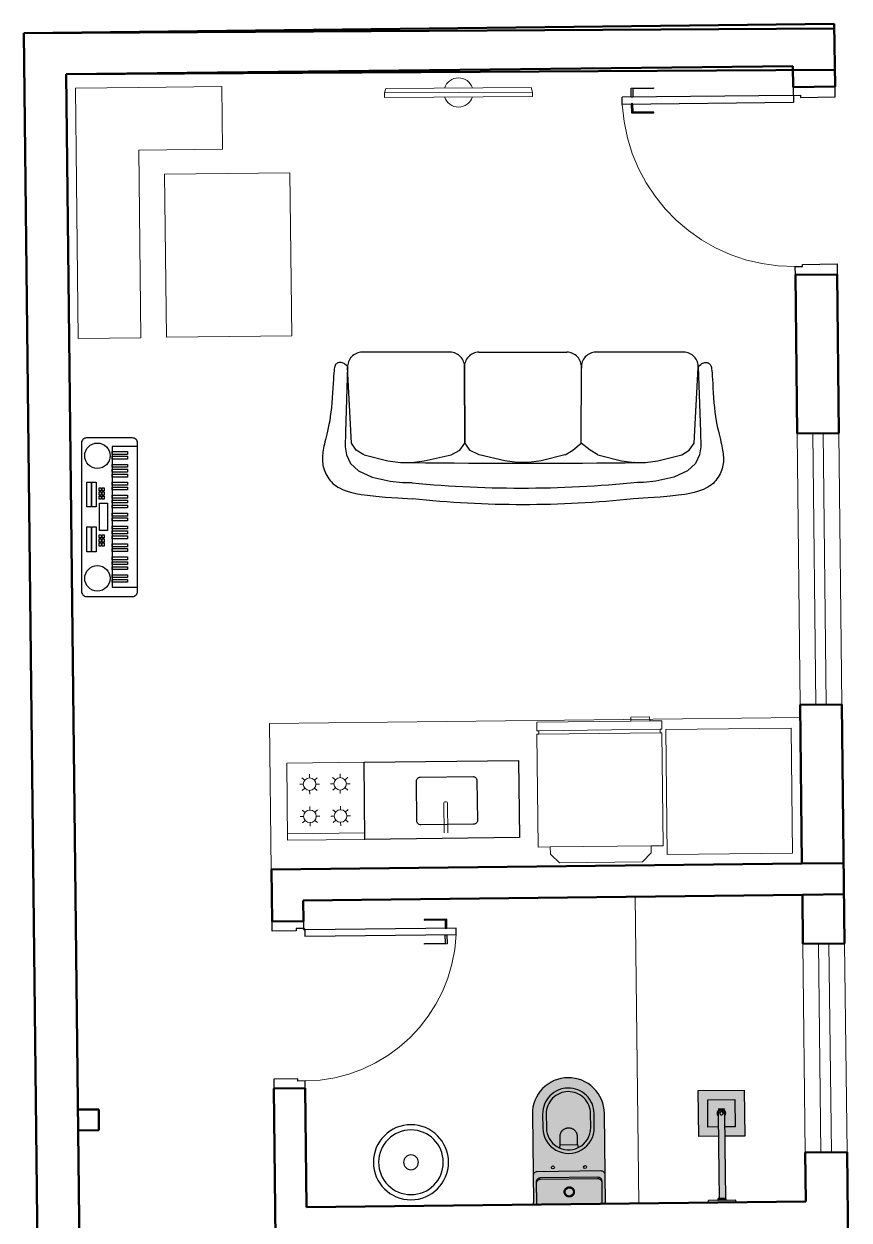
# Model space of a CAD drawing. Header units: millimetres. Extents: x -4763 to 645, y -25 to 217.
# Drawn here: x -11.1 to -7.15, y 11.14 to 16.87 of the extents above; entities that cross this region are included whole.
import ezdxf

# ---------------------------------------------------------------- set-up
doc = ezdxf.new("R2010")
doc.units = ezdxf.units.MM
doc.header["$LTSCALE"] = 0.5
for name, pattern in [('CACHE', [0.24, 0.12, -0.12]), ('CONTINU', [0]), ('DASHED', [15, 12, -3]), ('HIDDEN', [0.375, 0.25, -0.125]), ('HIDDEN2', [4.7625, 3.175, -1.5875])]:
    doc.linetypes.add(name, pattern=pattern)
for name, color, linetype, lineweight in [('A-TRACEJADO', 251, 'HIDDEN2', 18), ('AI-Hatch equip san', 255, 'Continuous', 0), ('Alvenaria-alta', 5, 'Continuous', 50), ('Alvenaria-baixa', 3, 'Continuous', 20), ('ARQ Esquadria 2', 2, 'Continuous', 20), ('ARQ Mobiliario', 34, 'Continuous', 13), ('ARQ VISTA 1', 1, 'Continuous', 15), ('Linha-projeção', 8, 'HIDDEN', 15), ('mobilia', 2, 'Continuous', 18), ('TEXTO 01', 1, 'Continuous', 18)]:
    doc.layers.add(name, color=color, linetype=linetype, lineweight=lineweight)
for name, color, linetype in [('AI-Equip san', 1, 'Continuous'), ('DETALHE', 2, 'Continuous'), ('NOITHAT', 21, 'Continuous'), ('PENA1', 1, 'Continuous'), ('PORTAS', 2, 'Continuous')]:
    doc.layers.add(name, color=color, linetype=linetype)

# ---------------------------------------------------------------- blocks, each defined once
blk = doc.blocks.new('P70')
at = {"layer": 'A-TRACEJADO'}
blk.add_arc((-0.149, -0.0328), 0.7322, 183.0662, 269.9559, dxfattribs=at)
at = {"layer": 'DETALHE', "color": 1}
for points in [[(-0.8365, -0.0415), (-0.8365, 0.0027), (-0.7284, 0.0027), (-0.7284, -0.0006), (-0.8285, -0.0006), (-0.8285, -0.0415)], [(-0.8365, -0.0724), (-0.8365, -0.1166), (-0.7284, -0.1166), (-0.7284, -0.1133), (-0.8285, -0.1133), (-0.8285, -0.0724)]]:
    blk.add_lwpolyline(points, close=True, dxfattribs=at)
at = {"layer": 'DETALHE', "color": 2}
for points in [[(-0.15, 0), (-0.15, -0.035), (-0.115, -0.035), (-0.115, -0.045), (0, -0.045), (0, 0)], [(-0.15, -0.8), (-0.15, -0.765), (-0.115, -0.765), (-0.115, -0.755), (0, -0.755), (0, -0.8)]]:
    blk.add_lwpolyline(points, close=True, dxfattribs=at)
blk.add_lwpolyline([(-0.8802, -0.0719), (-0.8802, -0.0411), (-0.1558, -0.0411), (-0.1558, -0.0719), (-0.8802, -0.0719)], dxfattribs=at)
blk.add_circle((-0.1531, -0.0379), 0.00326, dxfattribs=at)
blk = doc.blocks.new('BACIA CX ACOPLADA LINK CP230 - PLANTA')
at = {"layer": 'AI-Hatch equip san'}
h = blk.add_hatch(color=256, dxfattribs=at)
h.paths.add_polyline_path([(-0.1463, 0, 0.414214), (-0.1562, -0.0099), (-0.1562, -0.1021, 0.414214), (-0.1365, -0.1218), (0.1365, -0.1218, 0.414214), (0.1562, -0.1021), (0.1562, -0.0099, 0.414214), (0.1463, 0)], flags=17)
h.paths.add_polyline_path([(0, -0.035, -1), (0, -0.0833, -1)], flags=16)
h.paths.add_polyline_path([(0, -0.0394, -1), (0, -0.0789, -1)], flags=0)
h.paths.add_polyline_path([(-0.1725, -0.0099), (-0.1725, -0.4337, 0.414214), (0, -0.6062, 0.414214), (0.1725, -0.4337), (0.1725, 0), (0.1626, 0), (0.1562, 0), (0.1562, -0.0048, -0.135287), (0.1576, -0.0099), (0.1576, -0.108, -0.414214), (0.1378, -0.1277), (-0.1378, -0.1277, -0.414214), (-0.1576, -0.108), (-0.1576, -0.0099, -0.135287), (-0.1562, -0.0048), (-0.1562, 0), (-0.1626, 0, 0.414214)])
h.paths.add_polyline_path([(-0.0769, -0.1705, -1), (-0.0769, -0.1843, -1)], flags=16)
h.paths.add_polyline_path([(0.1232, -0.3667), (0.1232, -0.4337, -0.414214), (0, -0.5569, -0.414214), (-0.1232, -0.4337), (-0.1232, -0.3667, -1)], flags=16)
h.paths.add_polyline_path([(0.0448, -0.2707, -0.291349), (0.106, -0.3667), (0.106, -0.4337, -0.414214), (0, -0.5397, -0.414214), (-0.106, -0.4337), (-0.106, -0.3667, -0.548768)], flags=0)
h.paths.add_polyline_path([(-0.0422, -0.2859), (0.0422, -0.2859), (0.0422, -0.3273), (0.0415, -0.3329), (0.0398, -0.3386), (0.0376, -0.3432), (0.034, -0.349), (0.0287, -0.3546), (0.0236, -0.3584), (0.0182, -0.3613), (0.0131, -0.3632), (0.0062, -0.3649), (-0.0018, -0.3652), (-0.0083, -0.3645), (-0.0146, -0.3628), (-0.0218, -0.3595), (-0.0284, -0.3549), (-0.033, -0.3502), (-0.0367, -0.3451), (-0.04, -0.3382), (-0.0419, -0.3306), (-0.0422, -0.3248)], flags=0)
h.paths.add_polyline_path([(0.0769, -0.1705, -1), (0.0769, -0.1843, -1)], flags=16)
h.paths.add_polyline_path([(-0.0422, -0.2859), (-0.0422, -0.3248), (-0.042, -0.3286), (-0.0415, -0.3325), (-0.0405, -0.3363), (-0.0391, -0.34), (-0.0374, -0.3435), (-0.0364, -0.3452), (-0.0353, -0.3469), (-0.0342, -0.3485), (-0.0329, -0.3501), (-0.0316, -0.3516), (-0.0302, -0.3531), (-0.0299, -0.3533), (-0.0268, -0.356), (-0.0235, -0.3583), (-0.02, -0.3604), (-0.0162, -0.3621), (-0.0123, -0.3634), (-0.0103, -0.3639), (-0.0083, -0.3644), (-0.0062, -0.3647), (-0.0041, -0.365), (0, -0.3652), (0.0042, -0.365), (0.0083, -0.3644), (0.0123, -0.3634), (0.0143, -0.3628), (0.0162, -0.3621), (0.0181, -0.3613), (0.02, -0.3604), (0.0218, -0.3594), (0.0235, -0.3583), (0.0252, -0.3572), (0.0269, -0.3559), (0.0299, -0.3533), (0.0326, -0.3504), (0.0351, -0.3473), (0.0372, -0.3439), (0.0381, -0.3422), (0.039, -0.3404), (0.0397, -0.3385), (0.0404, -0.3367), (0.0409, -0.3348), (0.0414, -0.3329), (0.0417, -0.331), (0.042, -0.329), (0.0422, -0.3271), (0.0422, -0.3251), (0.0422, -0.3248), (0.0422, -0.2859)], flags=0)
for points in [[(-0.1365, -0.1218, -0.414214), (-0.1562, -0.1021), (-0.1562, -0.0099, -0.414214), (-0.1463, 0), (-0.1477, 0, 0.414214), (-0.1576, -0.0099), (-0.1576, -0.108, 0.414214), (-0.1378, -0.1277), (0.1378, -0.1277, 0.414214), (0.1576, -0.108), (0.1576, -0.0099, 0.414214), (0.1477, 0), (0.1463, 0, -0.414214), (0.1562, -0.0099), (0.1562, -0.1021, -0.414214), (0.1365, -0.1218)], [(-0.1232, -0.3667, -1), (0.1232, -0.3667), (0.1232, -0.4337, -0.414214), (0, -0.5569, -0.414214), (-0.1232, -0.4337)]]:
    blk.add_hatch(color=256, dxfattribs=at).paths.add_polyline_path(points)
h = blk.add_hatch(color=256, dxfattribs=at)
h.paths.add_polyline_path([(0, -0.0833, 1), (0, -0.035, 1)])
h.paths.add_polyline_path([(0, -0.0789, -1), (0, -0.0394, -1)], flags=16)
at = {"ltscale": 0.05}
blk.add_lwpolyline([(-0.1626, 0), (-0.1725, 0), (-0.1725, -0.0099)], dxfattribs=at)
for points in [[(0.1725, -0.0099, 0.414214), (0.1626, 0), (0.1725, 0), (0.1725, -0.4337, -0.414214), (0, -0.6062, -0.414214), (-0.1725, -0.4337), (-0.1725, -0.0099)], [(-0.1463, 0, 0.414214), (-0.1562, -0.0099), (-0.1562, -0.1021, 0.414214), (-0.1365, -0.1218), (0.1365, -0.1218, 0.414214), (0.1562, -0.1021), (0.1562, -0.0099, 0.414214), (0.1463, 0)], [(-0.1626, 0, 0.414214), (-0.1725, -0.0099)], [(0.1725, -0.138, -0.414214), (0.1528, -0.1577), (-0.1528, -0.1577, -0.414214), (-0.1725, -0.138)]]:
    blk.add_lwpolyline(points, format="xyb")
blk.add_lwpolyline([(-0.1626, 0), (0.1626, 0), (0.1562, 0), (0.1562, -0.0049)])
at = {"linetype": 'DASHED', "ltscale": 0.025}
blk.add_lwpolyline([(-0.1562, -0.0049), (-0.1562, 0), (-0.1626, 0)], dxfattribs=at)
at = {"ltscale": 0.497717}
blk.add_lwpolyline([(0.1477, 0, -0.414214), (0.1576, -0.0099), (0.1576, -0.108, -0.414214), (0.1378, -0.1277), (-0.1378, -0.1277, -0.414214), (-0.1576, -0.108), (-0.1576, -0.0099, -0.414214), (-0.1477, 0)], format="xyb", dxfattribs=at)
at = {"linetype": 'DASHED'}
blk.add_lwpolyline([(0, -0.035, 1), (0, -0.0833, 1)], format="xyb", close=True, dxfattribs=at)
for points in [[(0, -0.0394, 1), (0, -0.0789, 1)], [(-0.0769, -0.1705, 1), (-0.0769, -0.1843, 1)], [(0.0769, -0.1705, 1), (0.0769, -0.1843, 1)], [(0.0448, -0.2707, -0.291349), (0.106, -0.3667), (0.106, -0.4337, -0.414214), (0, -0.5397, -0.414214), (-0.106, -0.4337), (-0.106, -0.3667, -0.548768)]]:
    blk.add_lwpolyline(points, format="xyb", close=True)
at = {"ltscale": 0.339985}
blk.add_lwpolyline([(0.1232, -0.3667), (0.1232, -0.4337, -0.414214), (0, -0.5569, -0.414214), (-0.1232, -0.4337), (-0.1232, -0.3667, -1)], format="xyb", close=True, dxfattribs=at)
at = {"ltscale": 0.078146}
blk.add_lwpolyline([(-0.0422, -0.2859), (-0.0448, -0.2707)], dxfattribs=at)
at = {"ltscale": 0.197277}
blk.add_lwpolyline([(0.0422, -0.2859), (0.0422, -0.3248), (0.0422, -0.3251), (0.0422, -0.3271), (0.042, -0.329), (0.0417, -0.331), (0.0414, -0.3329), (0.0409, -0.3348), (0.0404, -0.3367), (0.0397, -0.3385), (0.039, -0.3404), (0.0381, -0.3422), (0.0372, -0.3439), (0.0351, -0.3473), (0.0326, -0.3504), (0.0299, -0.3533), (0.0269, -0.3559), (0.0252, -0.3572), (0.0235, -0.3583), (0.0218, -0.3594), (0.02, -0.3604), (0.0181, -0.3613), (0.0162, -0.3621), (0.0143, -0.3628), (0.0123, -0.3634), (0.0083, -0.3644), (0.0042, -0.365), (0, -0.3652), (-0.0041, -0.365), (-0.0062, -0.3647), (-0.0083, -0.3644), (-0.0103, -0.3639), (-0.0123, -0.3634), (-0.0162, -0.3621), (-0.02, -0.3604), (-0.0235, -0.3583), (-0.0268, -0.356), (-0.0299, -0.3533), (-0.0302, -0.3531), (-0.0316, -0.3516), (-0.0329, -0.3501), (-0.0342, -0.3485), (-0.0353, -0.3469), (-0.0364, -0.3452), (-0.0374, -0.3435), (-0.0391, -0.34), (-0.0405, -0.3363), (-0.0415, -0.3325), (-0.042, -0.3286), (-0.0422, -0.3248), (-0.0422, -0.2859)], dxfattribs=at)
at = {"ltscale": 0.214268}
blk.add_lwpolyline([(-0.0422, -0.2859), (0.0422, -0.2859)], dxfattribs=at)
at = {"ltscale": 0.078144}
blk.add_lwpolyline([(0.0422, -0.2859), (0.0448, -0.2707)], dxfattribs=at)
blk = doc.blocks.new('CHUVEIRO QUADRATTA 1992 C CT PL')
at = {"layer": 'AI-Hatch equip san'}
blk.add_hatch(color=256, dxfattribs=at).paths.add_polyline_path([(0.5378, 0.1109), (0.3176, 0.1109), (0.3176, -0.1093), (0.5378, -0.1093)])
at = {"layer": 'AI-Hatch equip san', "ltscale": 3}
blk.add_hatch(color=256, dxfattribs=at).paths.add_polyline_path([(0.01, -0.0205, -0.414214), (0.0115, -0.019), (0.0115, 0.019, -0.414214), (0.01, 0.0205)])
for p, q in [((0, 0.065), (0.01, 0.065)), ((0, 0.065), (0, -0.065)), ((0.01, 0.065), (0.01, -0.065)), ((0.0115, 0.019), (0.0115, -0.019)), ((0.0115, 0.019), (0.02, 0.019)), ((0.02, 0.019), (0.02, -0.019)), ((0.2698, 0.0158), (0.02, 0.0158)), ((0.4286, 0.0158), (0.2698, 0.0158)), ((0.4497, -0.0142), (0.4497, 0.0158)), ((0.0115, -0.019), (0.02, -0.019)), ((0.2698, -0.0142), (0.02, -0.0142)), ((0.4286, -0.0142), (0.2698, -0.0142)), ((0, -0.065), (0.01, -0.065))]:
    blk.add_line(p, q)
at = {"linetype": 'CONTINU'}
for points in [[(0.3176, -0.0142), (0.3176, -0.1093), (0.5378, -0.1093), (0.5378, 0.1109), (0.3176, 0.1109), (0.3176, 0.0158)], [(0.3626, -0.0142), (0.3626, -0.0642), (0.4928, -0.0642), (0.4928, 0.0659), (0.3626, 0.0659), (0.3626, 0.0158)]]:
    blk.add_lwpolyline(points, dxfattribs=at)
at = {"linetype": 'CACHE', "extrusion": (0, 0, -1)}
for points in [[(-0.4138, -0.0142, -0.188867), (-0.4277, -0.0196, -1), (-0.4277, 0.0212, -0.188867), (-0.4138, 0.0158, -0.188867)], [(-0.4168, -0.0142, -0.158247), (-0.4277, -0.0177, -1), (-0.4277, 0.0193, -0.158247), (-0.4168, 0.0158, -0.158247)], [(-0.4207, -0.0142, -0.108843), (-0.4277, -0.0157, -1), (-0.4277, 0.0173, -0.108843), (-0.4207, 0.0158, -0.108843)], [(-0.4268, -0.0142, -0.015104), (-0.4277, -0.0142, -1), (-0.4277, 0.0158, -0.015104), (-0.4268, 0.0158, -0.015104)]]:
    blk.add_lwpolyline(points, format="xyb", dxfattribs=at)
blk.add_lwpolyline([(-0.4277, 0.0086, -1), (-0.4277, -0.0069, -1)], format="xyb", close=True, dxfattribs=at)
for centre, start, end in [((0.0115, 0.0205), 180, 270), ((0.0115, -0.0205), 90, 180)]:
    blk.add_arc(centre, 0.0015, start, end)
at = {"layer": 'AI-Hatch equip san'}
for points in [[(0, 0.065), (0.01, 0.065), (0, -0.065), (0.01, -0.065)], [(0.0115, 0.019), (0.02, 0.019), (0.0115, -0.019), (0.02, -0.019)], [(0.02, 0.0158), (0.02, -0.0142), (0.3176, 0.0158), (0.3176, -0.0142)]]:
    blk.add_solid(points, dxfattribs=at)
blk = doc.blocks.new('DCUNP02')
for radius in [180, 155, 35.5]:
    blk.add_circle((0, -265), radius)
blk = doc.blocks.new('fogao4')
at = {"layer": 'ARQ VISTA 1'}
for p, q in [((0.1753, -0.1175), (0.1753, -0.0896)), ((0.4131, -0.1175), (0.4131, -0.0896)), ((0.1266, -0.1661), (0.0988, -0.1661)), ((0.1379, -0.135), (0.1165, -0.1172)), ((0.2341, -0.1172), (0.2127, -0.135)), ((0.2521, -0.1661), (0.224, -0.1661)), ((0.3644, -0.1661), (0.3366, -0.1661)), ((0.3757, -0.135), (0.3543, -0.1172)), ((0.4719, -0.1172), (0.4505, -0.135)), ((0.4896, -0.1661), (0.4618, -0.1661)), ((0.1379, -0.1973), (0.1165, -0.2151)), ((0.1753, -0.2427), (0.1753, -0.2148)), ((0.2341, -0.2151), (0.2127, -0.1973)), ((0.3757, -0.1973), (0.3543, -0.2151)), ((0.4131, -0.2427), (0.4131, -0.2148)), ((0.4719, -0.2151), (0.4505, -0.1973)), ((0.1379, -0.3854), (0.1165, -0.3675)), ((0.1753, -0.3678), (0.1753, -0.34)), ((0.2341, -0.3675), (0.2127, -0.3854)), ((0.3757, -0.3854), (0.3543, -0.3675)), ((0.4131, -0.3678), (0.4131, -0.34)), ((0.4719, -0.3675), (0.4505, -0.3854)), ((0.1266, -0.4165), (0.0988, -0.4165)), ((0.1379, -0.4477), (0.1165, -0.4655)), ((0.2341, -0.4655), (0.2127, -0.4477)), ((0.2521, -0.4165), (0.224, -0.4165)), ((0.3644, -0.4165), (0.3366, -0.4165)), ((0.3757, -0.4477), (0.3543, -0.4655)), ((0.4719, -0.4655), (0.4505, -0.4477)), ((0.4896, -0.4165), (0.4618, -0.4165)), ((0.6, -0.5502), (0, -0.5502)), ((0.1753, -0.493), (0.1753, -0.4652)), ((0.4131, -0.493), (0.4131, -0.4652))]:
    blk.add_line(p, q, dxfattribs=at)
blk.add_lwpolyline([(0, -0.6), (0.6, -0.6), (0.6, 0), (0, 0)], close=True, dxfattribs=at)
for centre in [(0.1753, -0.1661), (0.4131, -0.1661), (0.1753, -0.4165), (0.4131, -0.4165)]:
    blk.add_circle(centre, 0.0487, dxfattribs=at)
blk = doc.blocks.new('geladeira 70x70')
at = {"layer": 'ARQ Mobiliario'}
for p, q in [((-0.79, 0.2825), (-0.79, 0.35)), ((-0.79, 0.35), (-0.7425, 0.35)), ((-0.7425, 0.34), (-0.7425, -0.34)), ((-0.7425, 0.34), (-0.7225, 0.34)), ((-0.7225, 0.35), (-0.09, 0.35)), ((-0.7225, -0.34), (-0.7225, 0.34)), ((-0.09, 0.35), (-0.09, 0.2825)), ((-0.79, 0.2825), (-0.79, 0.1775)), ((-0.05, 0.2825), (-0.09, 0.2825)), ((-0.05, 0.2825), (0, 0.2325)), ((0, -0.2325), (0, 0.2325)), ((-0.79, -0.35), (-0.79, 0.1775)), ((0, -0.2325), (-0.05, -0.2825)), ((-0.09, -0.2825), (-0.05, -0.2825)), ((-0.7425, -0.35), (-0.79, -0.35)), ((-0.7225, -0.34), (-0.7425, -0.34)), ((-0.09, -0.35), (-0.7225, -0.35))]:
    blk.add_line(p, q, dxfattribs=at)
for points in [[(-0.7425, 0.35), (-0.7425, 0.34)], [(-0.7225, 0.35), (-0.7225, 0.34)], [(-0.79, 0.2825), (-0.8125, 0.2825), (-0.8125, 0.1775), (-0.79, 0.1775)], [(-0.09, 0.2825), (-0.09, -0.2825)], [(-0.09, -0.2825), (-0.09, -0.35)], [(-0.7425, -0.34), (-0.7425, -0.35)], [(-0.7225, -0.34), (-0.7225, -0.35)]]:
    blk.add_lwpolyline(points, dxfattribs=at)
blk = doc.blocks.new('TV')
at = {"layer": 'ARQ Mobiliario'}
for p, q in [((-0.5, -0.0001), (0.5, 0.0001)), ((0.5001, 0.0001), (0.5001, -0.0299, -0.01)), ((0.5001, 0.0001), (0.5001, -0.0299)), ((-0.5, -0.0301, -0.01), (-0.5, -0.0001)), ((-0.5, -0.0001), (-0.5, -0.0301)), ((-0.49, -0.0601, -0.01), (-0.5, -0.0301, -0.01)), ((-0.5, -0.0301, -0.01), (-0.49, -0.0601, -0.01)), ((0.5001, -0.0299, -0.01), (0.4901, -0.0599, -0.01)), ((0.5001, -0.0299, -0.01), (0.4901, -0.0599, -0.01))]:
    blk.add_line(p, q, dxfattribs=at)
at = {"layer": 'ARQ Mobiliario', "extrusion": (-0.000487331, 1, 0)}
for p, q in [((-0.5, -0.0301), (-0.5, -0.0301, -0.01)), ((0.5001, -0.0299), (0.5001, -0.0299, -0.01))]:
    blk.add_line(p, q, dxfattribs=at)
at = {"layer": 'ARQ Mobiliario'}
for start, end in [(17.74096, 162.31488), (197.74096, 342.31488)]:
    blk.add_arc((0, -0.03, -0.01), 0.0986, start, end, dxfattribs=at)
blk.add_3dface([(0.49, -0.0599, -0.01), (-0.49, -0.0601, -0.01), (-0.5, -0.0301, -0.01), (0.5, -0.0299, -0.01)], dxfattribs=at)
blk = doc.blocks.new('A$C2E47758B')
for p, q in [((103.3, 1894.2), (95.4, 1888.9)), ((111.3, 1899.1), (103.3, 1894.2)), ((119.6, 1903.5), (111.3, 1899.1)), ((127.9, 1907.3), (119.6, 1903.5)), ((136.2, 1910.7), (127.9, 1907.3)), ((144.4, 1913.5), (136.2, 1910.7)), ((152.6, 1915.7), (144.4, 1913.5)), ((160.6, 1917.4), (152.6, 1915.7)), ((168.6, 1918.7), (160.6, 1917.4)), ((176.5, 1919.5), (168.6, 1918.7)), ((184.4, 1919.9), (176.5, 1919.5)), ((192.3, 1919.9), (184.4, 1919.9)), ((200.2, 1919.6), (192.3, 1919.9)), ((208.2, 1919.1), (200.2, 1919.6)), ((216.4, 1918.3), (208.2, 1919.1)), ((224.7, 1917.3), (216.4, 1918.3)), ((233.3, 1916), (224.7, 1917.3)), ((242.3, 1914.5), (233.3, 1916)), ((251.8, 1912.6), (242.3, 1914.5)), ((261.8, 1910.5), (251.8, 1912.6)), ((272.6, 1908.1), (261.8, 1910.5)), ((284, 1905.3), (272.6, 1908.1)), ((296.4, 1902.3), (284, 1905.3)), ((309.7, 1899), (296.4, 1902.3)), ((324, 1895.5), (309.7, 1899)), ((339.5, 1892), (324, 1895.5)), ((356.2, 1888.6), (339.5, 1892)), ((50.2, 1835.3), (44.9, 1823.7)), ((55.6, 1845.5), (50.2, 1835.3)), ((61.4, 1854.6), (55.6, 1845.5)), ((67.4, 1862.7), (61.4, 1854.6)), ((73.8, 1870), (67.4, 1862.7)), ((80.6, 1876.8), (73.8, 1870)), ((87.8, 1883), (80.6, 1876.8)), ((95.4, 1888.9), (87.8, 1883)), ((374.2, 1885.2), (356.2, 1888.6)), ((393.6, 1882.1), (374.2, 1885.2)), ((414.5, 1879.2), (393.6, 1882.1)), ((436.8, 1876.8), (414.5, 1879.2)), ((460.2, 1874.7), (436.8, 1876.8)), ((484, 1872.9), (460.2, 1874.7)), ((507.6, 1871.3), (484, 1872.9)), ((530.4, 1869.9), (507.6, 1871.3)), ((551.8, 1868.7), (530.4, 1869.9)), ((571.3, 1867.6), (551.8, 1868.7)), ((588.2, 1866.5), (571.3, 1867.6)), ((602.2, 1865.5), (588.2, 1866.5)), ((613.4, 1864.4), (602.2, 1865.5)), ((622.2, 1863.3), (613.4, 1864.4)), ((628.9, 1862.1), (622.2, 1863.3)), ((634, 1860.9), (628.9, 1862.1)), ((637.8, 1859.6), (634, 1860.9)), ((640.6, 1858.2), (637.8, 1859.6)), ((642.9, 1856.7), (640.6, 1858.2)), ((644.9, 1855), (642.9, 1856.7)), ((646.7, 1853.2), (644.9, 1855)), ((648.3, 1851.2), (646.7, 1853.2)), ((649.7, 1849), (648.3, 1851.2)), ((650.8, 1846.6), (649.7, 1849)), ((651.7, 1843.9), (650.8, 1846.6)), ((652.4, 1840.9), (651.7, 1843.9)), ((652.8, 1837.6), (652.4, 1840.9)), ((652.5, 1830.1), (652.9, 1834)), ((652.9, 1834), (652.8, 1837.6)), ((30.2, 1779.2), (25.6, 1759.2)), ((35, 1796), (30.2, 1779.2)), ((39.9, 1810.7), (35, 1796)), ((44.9, 1823.7), (39.9, 1810.7)), ((169.1, 1786.1), (133.2, 1748)), ((211.4, 1805.2), (169.1, 1786.1)), ((249.5, 1811.5), (211.4, 1805.2)), ((232.6, 1757.7), (266.4, 1781)), ((232.6, 1757.7), (266.4, 1781)), ((319.3, 1809.4), (249.5, 1811.5)), ((266.4, 1781), (629.3, 1800.3)), ((633, 1799.3), (319.3, 1809.4)), ((626.2, 1798.6), (626.2, 1799)), ((627, 1799), (626.2, 1798.6)), ((633, 1799.3), (639.1, 1805.3)), ((639.1, 1805.3), (643.9, 1810.9)), ((643.9, 1810.9), (647.5, 1816.2)), ((647.5, 1816.2), (650, 1821.2)), ((650, 1821.2), (651.7, 1825.8)), ((651.7, 1825.8), (652.5, 1830.1)), ((21, 1734.4), (16.6, 1703.5)), ((25.6, 1759.2), (21, 1734.4)), ((133.2, 1748), (103.5, 1682.4)), ((211.4, 1721.7), (232.6, 1757.7)), ((12.3, 1665), (8.1, 1617.5)), ((16.6, 1703.5), (12.3, 1665)), ((103.5, 1682.4), (84.5, 1595.6)), ((8.1, 1617.5), (4, 1559.6)), ((4, 1559.6), (0, 1489.8)), ((84.5, 1595.6), (78.2, 1536.4)), ((78.2, 1536.4), (78.2, 1489.8)), ((78.2, 1515.4), (78.2, 1493.9)), ((211.4, 1169.1), (232.6, 1215)), ((181.8, 1046.7), (211.4, 1169.1)), ((702.1, 1170.7), (702.1, 749.2)), ((173.3, 987.5), (181.8, 1046.7)), ((173.3, 985.3), (173.3, 987.5)), ((173.3, 932.4), (173.3, 985.3)), ((181.8, 873.2), (173.3, 932.4)), ((211.4, 758.9), (181.8, 873.2)), ((211.4, 757.7), (232.6, 721.7)), ((232.6, 721.7), (266.4, 681.7)), ((211.4, 601.6), (232.6, 637.5)), ((232.6, 637.5), (266.4, 681.7)), ((266.4, 681.7), (629.3, 680.2)), ((266.4, 681.7), (629.3, 680.2)), ((627, 680.1), (626.2, 679.6)), ((626.2, 679.6), (626.2, 680)), ((627, 679.2), (626.2, 679.6)), ((626.2, 679.6), (626.2, 679.2)), ((211.4, 601.6), (181.8, 487.3)), ((702.1, 189.8), (702.1, 611.2)), ((181.8, 487.3), (173.3, 428)), ((4, 360.3), (0, 430.1)), ((78.2, 383.5), (78.2, 410.9)), ((173.3, 430.1), (173.3, 373)), ((173.3, 428), (173.3, 430.1)), ((8.1, 302.4), (4, 360.3)), ((84.5, 324.3), (78.2, 383.5)), ((173.3, 373), (181.8, 313.7)), ((12.3, 254.9), (8.1, 302.4)), ((103.5, 237.5), (84.5, 324.3)), ((181.8, 313.7), (211.4, 199.4)), ((16.6, 216.4), (12.3, 254.9)), ((133.2, 171.9), (103.5, 237.5)), ((21, 185.5), (16.6, 216.4)), ((25.6, 160.7), (21, 185.5)), ((211.4, 199.4), (232.6, 163.4)), ((30.2, 140.7), (25.6, 160.7)), ((35, 123.9), (30.2, 140.7)), ((39.9, 109.2), (35, 123.9)), ((169.1, 133.8), (133.2, 171.9)), ((211.4, 114.7), (169.1, 133.8)), ((249.5, 108.4), (211.4, 114.7)), ((232.6, 163.4), (266.4, 140.1)), ((266.4, 140.1), (629.3, 120.7)), ((633, 120.7), (319.3, 110.5)), ((626.2, 121.3), (626.2, 120.9)), ((627, 120.9), (626.2, 121.3)), ((633, 120.7), (639.1, 114.6)), ((639.1, 114.6), (643.9, 109)), ((44.9, 96.2), (39.9, 109.2)), ((50.2, 84.6), (44.9, 96.2)), ((55.6, 74.4), (50.2, 84.6)), ((61.4, 65.3), (55.6, 74.4)), ((67.4, 57.2), (61.4, 65.3)), ((319.3, 110.5), (249.5, 108.4)), ((628.9, 57.8), (622.2, 56.6)), ((634, 59), (628.9, 57.8)), ((637.8, 60.3), (634, 59)), ((640.6, 61.7), (637.8, 60.3)), ((642.9, 63.2), (640.6, 61.7)), ((644.9, 64.9), (642.9, 63.2)), ((643.9, 109), (647.5, 103.7)), ((646.7, 66.7), (644.9, 64.9)), ((648.3, 68.7), (646.7, 66.7)), ((647.5, 103.7), (650, 98.7)), ((649.7, 70.9), (648.3, 68.7)), ((650.8, 73.3), (649.7, 70.9)), ((650, 98.7), (651.7, 94.1)), ((651.7, 76), (650.8, 73.3)), ((651.7, 94.1), (652.5, 89.8)), ((652.4, 79), (651.7, 76)), ((652.8, 82.3), (652.4, 79)), ((652.5, 89.8), (652.9, 85.9)), ((652.9, 85.9), (652.8, 82.3)), ((73.8, 49.9), (67.4, 57.2)), ((80.6, 43.1), (73.8, 49.9)), ((87.8, 36.9), (80.6, 43.1)), ((95.4, 31.1), (87.8, 36.9)), ((103.3, 25.7), (95.4, 31.1)), ((111.3, 20.8), (103.3, 25.7)), ((119.6, 16.4), (111.3, 20.8)), ((127.9, 12.6), (119.6, 16.4)), ((136.2, 9.2), (127.9, 12.6)), ((144.4, 6.4), (136.2, 9.2)), ((152.6, 4.2), (144.4, 6.4)), ((160.6, 2.5), (152.6, 4.2)), ((168.6, 1.3), (160.6, 2.5)), ((176.5, 0.5), (168.6, 1.3)), ((184.4, 0), (176.5, 0.5)), ((192.3, 0), (184.4, 0)), ((200.2, 0.3), (192.3, 0)), ((208.2, 0.8), (200.2, 0.3)), ((216.4, 1.6), (208.2, 0.8)), ((224.7, 2.6), (216.4, 1.6)), ((233.3, 3.9), (224.7, 2.6)), ((242.3, 5.4), (233.3, 3.9)), ((251.8, 7.3), (242.3, 5.4)), ((261.8, 9.4), (251.8, 7.3)), ((272.6, 11.8), (261.8, 9.4)), ((284, 14.6), (272.6, 11.8)), ((296.4, 17.6), (284, 14.6)), ((309.7, 20.9), (296.4, 17.6)), ((324, 24.4), (309.7, 20.9)), ((339.5, 27.9), (324, 24.4)), ((356.2, 31.4), (339.5, 27.9)), ((374.2, 34.7), (356.2, 31.4)), ((393.6, 37.8), (374.2, 34.7)), ((414.5, 40.7), (393.6, 37.8)), ((436.8, 43.1), (414.5, 40.7)), ((460.2, 45.2), (436.8, 43.1)), ((484, 47), (460.2, 45.2)), ((507.6, 48.6), (484, 47)), ((530.4, 50), (507.6, 48.6)), ((551.8, 51.2), (530.4, 50)), ((571.3, 52.3), (551.8, 51.2)), ((588.2, 53.4), (571.3, 52.3)), ((602.2, 54.4), (588.2, 53.4)), ((613.4, 55.5), (602.2, 54.4)), ((622.2, 56.6), (613.4, 55.5))]:
    blk.add_line(p, q)
for points in [[(629.3, 1239.7), (266.4, 1238.2), (629.3, 1239.7, 0.429937), (702.1, 1308.7), (702.1, 1730.1, 0.429937), (629.3, 1799.2)], [(78.2, 410.9, -0.050936), (78.2, 1525.6, 12.167348)], [(173.3, 1494, 0.004989), (173.3, 401.5, 0.847003)], [(0, 430.1, -0.05358), (0, 1489.8, 12.163767)]]:
    blk.add_lwpolyline(points, format="xyb")
blk.add_lwpolyline([(211.4, 1720.5), (181.8, 1606.2), (173.3, 1546.9), (173.3, 1494), (173.3, 1491.9), (181.8, 1432.6), (211.4, 1304.3), (232.6, 1261.5), (266.4, 1238.2), (232.6, 1215)])
for centre, start, end in [((633, 1170.7), 0, 93.05866), ((633, 749.2), 266.94134, 360), ((633, 749.2), 266.94134, 360), ((633, 611.2), 0, 93.05866), ((633, 611.2), 0, 93.05866), ((633, 611.2), 0, 93.05866), ((633, 189.8), 266.94134, 360)]:
    blk.add_arc(centre, 69.1, start, end)
blk = doc.blocks.new('*U413')
blk.add_lwpolyline([(-0.0077, 0.0049), (0.0077, 0.0049), (0.0077, -0.0049), (-0.0077, -0.0049)], close=True)
blk = doc.blocks.new('*U415')
at = {"color": 0, "linetype": 'ByBlock', "lineweight": -2, "transparency": 16777216}
for p in [(0, 0), (0.0197, 0), (0.0395, 0), (0, -0.0147), (0.0197, -0.0147), (0.0395, -0.0147)]:
    blk.add_blockref('*U413', p, dxfattribs=at)
blk = doc.blocks.new('*U416')
blk.add_lwpolyline([(-0.0077, 0.0049), (0.0077, 0.0049), (0.0077, -0.0049), (-0.0077, -0.0049)], close=True)
blk = doc.blocks.new('*U417')
at = {"color": 0, "linetype": 'ByBlock', "lineweight": -2, "transparency": 16777216}
for p in [(0, 0), (0.0197, 0), (0.0395, 0), (0, -0.0147), (0.0197, -0.0147), (0.0395, -0.0147)]:
    blk.add_blockref('*U416', p, dxfattribs=at)

msp = doc.modelspace()

# ---------------------------------------------------------------- linework, layer by layer
msp.add_lwpolyline([(-10.82541, 14.86485), (-10.82541, 14.1542, 0.4142136), (-10.80097, 14.12976), (-10.58142, 14.12976, 0.4142136), (-10.55698, 14.1542), (-10.55698, 14.86485, 0.4142136), (-10.58142, 14.88928), (-10.80097, 14.88928, 0.4142136)], format="xyb", close=True)
for points in [[(-10.55698, 14.17437), (-10.55698, 14.84763), (-10.67898, 14.84763), (-10.67898, 14.17437)], [(-10.67898, 14.81007), (-10.67898, 14.82373), (-10.60438, 14.82373), (-10.60438, 14.81007)], [(-10.67898, 14.78762), (-10.67898, 14.80128), (-10.60438, 14.80128), (-10.60438, 14.78762)], [(-10.67898, 14.74846), (-10.67898, 14.76213), (-10.60438, 14.76213), (-10.60438, 14.74846)], [(-10.67898, 14.72536), (-10.67898, 14.73902), (-10.60438, 14.73902), (-10.60438, 14.72536)], [(-10.79991, 14.55902), (-10.79991, 14.67746), (-10.7794, 14.67746), (-10.7794, 14.55902)], [(-10.77571, 14.55902), (-10.77571, 14.67746), (-10.7552, 14.67746), (-10.7552, 14.55902)], [(-10.67898, 14.70161), (-10.67898, 14.71527), (-10.60438, 14.71527), (-10.60438, 14.70161)], [(-10.67898, 14.66289), (-10.67898, 14.67656), (-10.60438, 14.67656), (-10.60438, 14.66289)], [(-10.67898, 14.64044), (-10.67898, 14.6541), (-10.60438, 14.6541), (-10.60438, 14.64044)], [(-10.67898, 14.60075), (-10.67898, 14.61441), (-10.60438, 14.61441), (-10.60438, 14.60075)], [(-10.73977, 14.44518), (-10.73977, 14.57625), (-10.70011, 14.57625), (-10.70011, 14.44518)], [(-10.67898, 14.57764), (-10.67898, 14.59131), (-10.60438, 14.59131), (-10.60438, 14.57764)], [(-10.67898, 14.55389), (-10.67898, 14.56756), (-10.60438, 14.56756), (-10.60438, 14.55389)], [(-10.67898, 14.51517), (-10.67898, 14.52884), (-10.60438, 14.52884), (-10.60438, 14.51517)], [(-10.67898, 14.49272), (-10.67898, 14.50639), (-10.60438, 14.50639), (-10.60438, 14.49272)], [(-10.79991, 14.34421), (-10.79991, 14.46264), (-10.7794, 14.46264), (-10.7794, 14.34421)], [(-10.77571, 14.34421), (-10.77571, 14.46264), (-10.7552, 14.46264), (-10.7552, 14.34421)], [(-10.67898, 14.45324), (-10.67898, 14.46691), (-10.60438, 14.46691), (-10.60438, 14.45324)], [(-10.67898, 14.43014), (-10.67898, 14.44381), (-10.60438, 14.44381), (-10.60438, 14.43014)], [(-10.67898, 14.40639), (-10.67898, 14.42006), (-10.60438, 14.42006), (-10.60438, 14.40639)], [(-10.67898, 14.36767), (-10.67898, 14.38134), (-10.60438, 14.38134), (-10.60438, 14.36767)], [(-10.67898, 14.34522), (-10.67898, 14.35889), (-10.60438, 14.35889), (-10.60438, 14.34522)], [(-10.67898, 14.30546), (-10.67898, 14.31912), (-10.60438, 14.31912), (-10.60438, 14.30546)], [(-10.67898, 14.28236), (-10.67898, 14.29602), (-10.60438, 14.29602), (-10.60438, 14.28236)], [(-10.67898, 14.25861), (-10.67898, 14.27227), (-10.60438, 14.27227), (-10.60438, 14.25861)], [(-10.67898, 14.21989), (-10.67898, 14.23355), (-10.60438, 14.23355), (-10.60438, 14.21989)], [(-10.67898, 14.19744), (-10.67898, 14.2111), (-10.60438, 14.2111), (-10.60438, 14.19744)]]:
    msp.add_lwpolyline(points, close=True)
for centre in [(-10.7491, 14.80379), (-10.7491, 14.21666)]:
    msp.add_circle(centre, 0.06086)
at = {"layer": 'Alvenaria-alta'}
for p, q in [((-7.22122, 16.87257), (-11.10097, 16.82886)), ((-11.10097, 16.82886), (-7.22097, 16.85072)), ((-7.21784, 16.57259), (-7.22122, 16.87257)), ((-11.10097, 16.82886), (-11.01131, 8.86937)), ((-7.41895, 16.67033), (-10.89873, 16.63113)), ((-10.89873, 16.63113), (-7.21873, 16.65186)), ((-10.89873, 16.63113), (-10.81357, 9.07161)), ((-7.41783, 16.57034), (-7.41895, 16.67033)), ((-7.41783, 16.57034), (-7.21784, 16.57259)), ((-7.40769, 15.67039), (-7.2077, 15.67265)), ((-7.39913, 14.91044), (-7.40769, 15.67039)), ((-7.19914, 14.9127), (-7.2077, 15.67265)), ((-7.39913, 14.91044), (-7.19914, 14.9127)), ((-7.38448, 13.61053), (-7.1845, 13.61278)), ((-7.37592, 12.85057), (-7.38448, 13.61053)), ((-7.1716, 12.46785), (-7.1845, 13.61278)), ((-9.91576, 12.82196), (-7.37592, 12.85057)), ((-7.37592, 12.85057), (-7.17592, 12.8517)), ((-9.91576, 12.82196), (-9.91294, 12.57198)), ((-9.76408, 12.67366), (-7.37423, 12.70058)), ((-9.76408, 12.67366), (-9.76295, 12.57367)), ((-7.37423, 12.70058), (-7.17424, 12.70284)), ((-7.37158, 12.4656), (-7.37423, 12.70058)), ((-9.76295, 12.57367), (-9.91294, 12.57198)), ((-7.37158, 12.4656), (-7.1716, 12.46785)), ((-9.75394, 11.77372), (-9.90393, 11.77203)), ((-9.90393, 11.77203), (-9.89582, 11.05207)), ((-9.75394, 11.77372), (-9.74752, 11.20375)), ((-10.84286, 11.67144), (-10.74287, 11.67257)), ((-10.74287, 11.67257), (-10.74174, 11.57258)), ((-10.84173, 11.57145), (-10.74174, 11.57258)), ((-7.36032, 11.46566), (-7.16033, 11.46791)), ((-7.35767, 11.23068), (-7.36032, 11.46566)), ((-7.15053, 10.59797), (-7.16033, 11.46791)), ((-9.74752, 11.20375), (-7.35767, 11.23068))]:
    msp.add_line(p, q, dxfattribs=at)
at = {"layer": 'ARQ Esquadria 2'}
for p, q in [((-7.38448, 13.61053), (-7.39913, 14.91044)), ((-7.38448, 13.61053), (-7.39913, 14.91044)), ((-7.30949, 13.61137), (-7.32413, 14.91129)), ((-7.25949, 13.61193), (-7.27413, 14.91185)), ((-7.1845, 13.61278), (-7.19914, 14.9127)), ((-7.36032, 11.46566), (-7.37158, 12.4656)), ((-7.28532, 11.46651), (-7.29659, 12.46644)), ((-7.23533, 11.46707), (-7.24659, 12.46701)), ((-7.16033, 11.46791), (-7.1716, 12.46785))]:
    msp.add_line(p, q, dxfattribs=at)
at = {"layer": 'ARQ Mobiliario'}
msp.add_line((-8.15762, 11.22166), (-8.17418, 12.69157), dxfattribs=at)
msp.add_lwpolyline([(-7.42161, 12.89961), (-7.42837, 13.49957), (-8.02833, 13.49282), (-8.02157, 12.89285)], close=True, dxfattribs=at)
at = {"layer": 'ARQ VISTA 1'}
for p, q in [((-9.09117, 13.13708), (-9.0896, 12.99787)), ((-9.07267, 13.13729), (-9.0711, 12.99808))]:
    msp.add_line(p, q, dxfattribs=at)
msp.add_arc((-9.08192, 13.13718), 0.00925, 0.645436, 180.645436, dxfattribs=at)
at = {"layer": 'DETALHE', "color": 1}
for points in [[(-8.19366, 16.52117), (-8.19416, 16.56534), (-8.08607, 16.56656), (-8.08603, 16.56326), (-8.18612, 16.56214), (-8.18566, 16.52126)], [(-8.19331, 16.49027), (-8.19281, 16.4461), (-8.08472, 16.44731), (-8.08476, 16.45061), (-8.18485, 16.44948), (-8.18531, 16.49036)]]:
    msp.add_lwpolyline(points, close=True, dxfattribs=at)
at = {"layer": 'Linha-projeção', "linetype": 'HIDDEN2'}
msp.add_arc((-7.41738, 16.53034), 0.82, 183.089504, 270.645436, dxfattribs=at)
at = {"layer": 'mobilia'}
for p, q in [((-10.55427, 16.56833), (-10.85425, 16.56495)), ((-10.85425, 16.56495), (-10.85087, 16.26497)), ((-10.15429, 16.57284), (-10.55427, 16.56833)), ((-10.15429, 16.57284), (-10.15092, 16.27285)), ((-10.85087, 16.26497), (-10.84073, 15.36503)), ((-10.15092, 16.27285), (-10.55089, 16.26835)), ((-10.55089, 16.26835), (-10.54075, 15.36841)), ((-10.54075, 15.36841), (-10.84073, 15.36503)), ((-9.81883, 15.37865), (-10.41879, 15.3719)), ((-9.92456, 13.52191), (-7.38381, 13.55053)), ((-9.92456, 13.52191), (-9.91668, 12.82195))]:
    msp.add_line(p, q, dxfattribs=at)
msp.add_lwpolyline([(-9.81883, 15.37865), (-9.82762, 16.15892), (-10.42758, 16.15216), (-10.41879, 15.3719)], dxfattribs=at)
at = {"layer": 'PENA1'}
msp.add_lwpolyline([(-9.47271, 13.33602), (-8.73271, 13.34436), (-8.72855, 12.97436), (-9.46854, 12.96602), (-9.47271, 13.33602)], dxfattribs=at)
msp.add_lwpolyline([(-8.94821, 13.03854), (-9.20104, 13.03569, -0.4142136), (-9.21975, 13.05398), (-9.2219, 13.24515, -0.4142136), (-9.20361, 13.26385), (-8.95078, 13.2667, -0.4142136), (-8.93207, 13.24841), (-8.92992, 13.05725, -0.4142136)], format="xyb", close=True, dxfattribs=at)
at = {"layer": 'PORTAS'}
for p, q in [((-7.41783, 16.57034), (-7.41698, 16.49534)), ((-7.41783, 16.57034), (-7.41738, 16.53034)), ((-7.21728, 16.52259), (-7.21784, 16.57259)), ((-7.41738, 16.53034), (-8.23732, 16.5211)), ((-8.23693, 16.48611), (-8.23732, 16.5211)), ((-7.41738, 16.53034), (-7.38238, 16.53073)), ((-7.38238, 16.53073), (-7.38227, 16.52074)), ((-7.38227, 16.52074), (-7.21728, 16.52259)), ((-7.41698, 16.49534), (-8.23693, 16.48611)), ((-7.40814, 15.71039), (-7.37314, 15.71079)), ((-7.40769, 15.67039), (-7.40814, 15.71039)), ((-7.37325, 15.72079), (-7.20826, 15.72264)), ((-7.37314, 15.71079), (-7.37325, 15.72079)), ((-7.20826, 15.72264), (-7.2077, 15.67265))]:
    msp.add_line(p, q, dxfattribs=at)

# ---------------------------------------------------------------- block references
at = {"rotation": 90}
for name, p in [('*U417', (-10.73617, 14.6032)), ('*U415', (-10.73617, 14.37848))]:
    msp.add_blockref(name, p, dxfattribs=at)
at = {"layer": 'AI-Equip san', "xscale": -1}
for name, p, rotation in [('BACIA CX ACOPLADA LINK CP230 - PLANTA', (-8.48948, 11.21793), 180.6454355480937), ('CHUVEIRO QUADRATTA 1992 C CT PL', (-7.75765, 11.22617), 270.6454355480937)]:
    msp.add_blockref(name, p, dxfattribs=dict(at, rotation=rotation))
at = {"layer": 'Alvenaria-baixa', "xscale": -1, "rotation": 0.6454355480936602}
msp.add_blockref('P70', (-9.91294, 12.57198), dxfattribs=at)
at = {"layer": 'ARQ Mobiliario'}
for name, p, xscale, yscale, zscale, rotation in [('TV', (-9.02039, 16.52293, 0.00709), 0.7090000000000001, 0.7090000000000001, 0.7090000000000001, 180.322717774047), ('fogao4', (-9.84271, 13.33185), 0.6167015097512676, 0.6167015097512676, 0.6167015097512676, 0.6454355480935501)]:
    msp.add_blockref(name, p, dxfattribs=dict(at, xscale=xscale, yscale=yscale, zscale=zscale, rotation=rotation))
at = {"layer": 'NOITHAT', "xscale": 0.001, "yscale": 0.001, "zscale": 0.001, "rotation": 90}
msp.add_blockref('A$C2E47758B', (-7.75197, 14.59762), dxfattribs=at)
at = {"layer": 'PENA1', "xscale": -0.001, "yscale": 0.001, "zscale": 0.001, "rotation": 0.6454355480936602}
msp.add_blockref('DCUNP02', (-9.25111, 11.68409), dxfattribs=at)
at = {"layer": 'TEXTO 01', "xscale": 0.854605555878137, "yscale": 0.854605555878137, "zscale": 0.854605555878137, "rotation": 270.6454355480936}
msp.add_blockref('geladeira 70x70', (-8.33885, 12.85543), dxfattribs=at)

doc.saveas('drawing.dxf')
